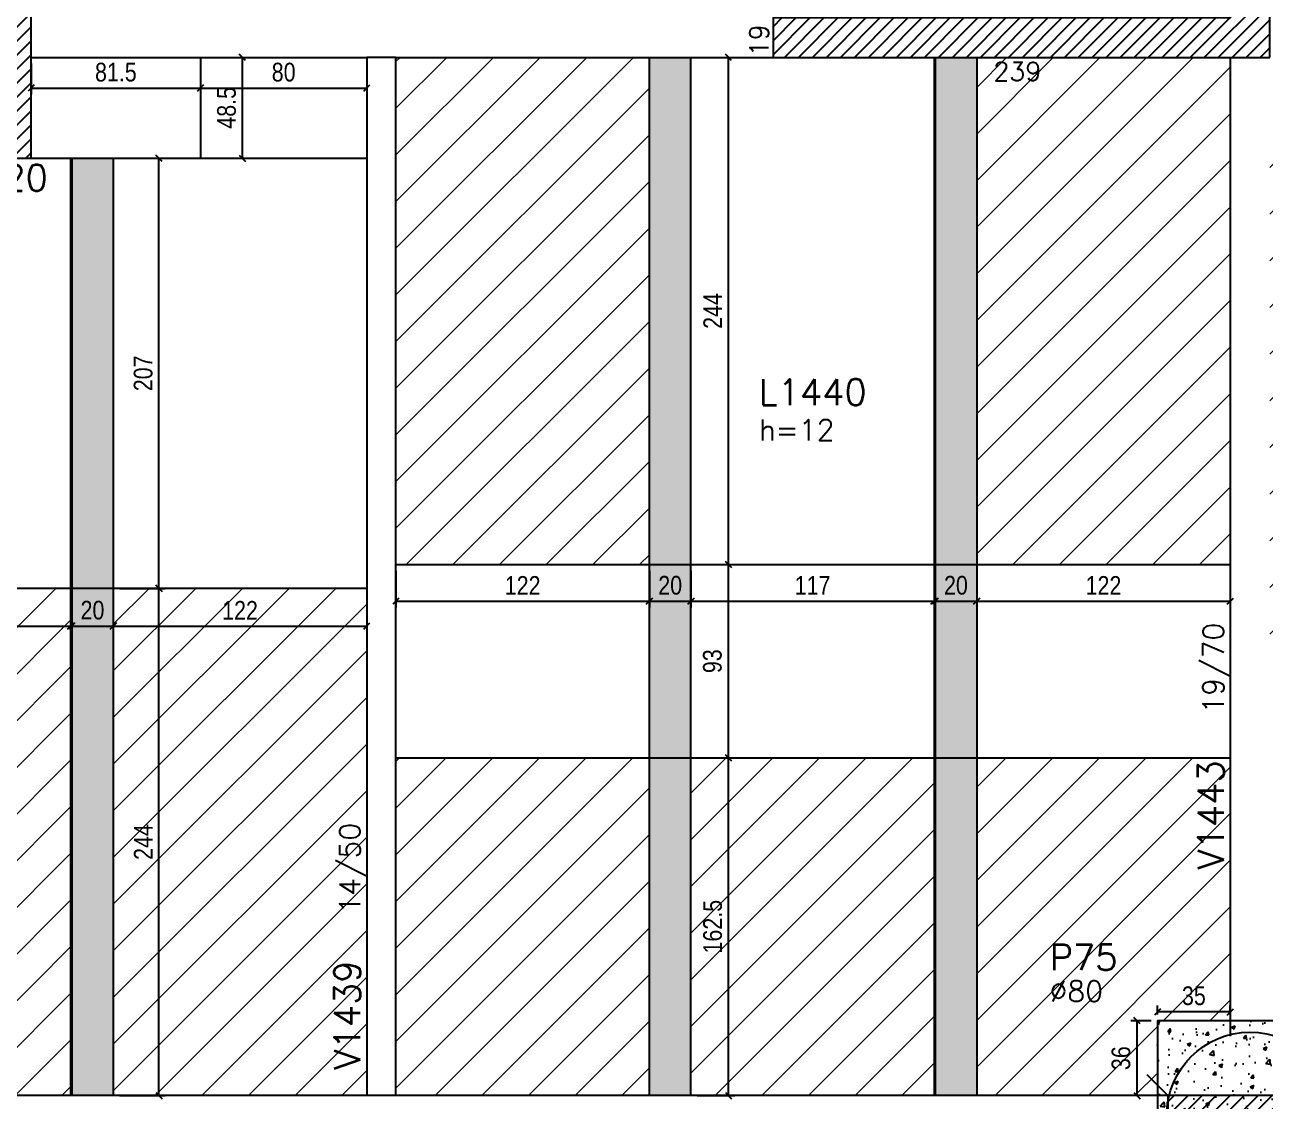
# Model space of a CAD drawing. Extents: x 1860 to 8661, y -614 to 3008.
# Drawn here: x 4230 to 4827, y 2 to 520 of the extents above; entities that cross this region are included whole.
import ezdxf

# ---------------------------------------------------------------- set-up
doc = ezdxf.new("R2010")
doc.units = 0
for name, color, linetype in [('242', 12, 'Continuous'), ('COTA', 241, 'Continuous'), ('F-AUX-RED', 1, 'Continuous'), ('F-BLOCOS', 3, 'Continuous'), ('F-LAJES-DIM', 2, 'Continuous'), ('F-LAJES-NOME', 4, 'Continuous'), ('F-PILARES-DIM', 172, 'Continuous'), ('F-PILARES-HACH', 174, 'Continuous'), ('F-PILARES-M', 170, 'Continuous'), ('F-PILARES-N', 170, 'Continuous'), ('F-PILARES-NASCE', 4, 'Continuous'), ('F-PILARES-NOME', 170, 'Continuous'), ('F-PILARES-S', 170, 'Continuous'), ('F-VIGAS', 3, 'Continuous'), ('F-VIGAS-DIM', 2, 'Continuous'), ('F-VIGAS-NOME', 4, 'Continuous'), ('Painéis', 200, 'Continuous')]:
    doc.layers.add(name, color=color, linetype=linetype)
doc.layers.add('Hachura', color=251, linetype='Continuous', lineweight=9)
doc.styles.add('COTA TECNICA-50', font='techl___.ttf', dxfattribs={"height": 9})
doc.styles.add('MCP', font='romans.shx')
doc.dimstyles.new('COTA PAINEL-50', dxfattribs={"dimtxt": 9, "dimasz": 3, "dimexe": 3, "dimexo": 3, "dimgap": 3, "dimtad": 1, "dimdec": 1, "dimzin": 12, "dimdsep": 46, "dimtxsty": 'COTA TECNICA-50', "dimblk1": 'OBLIQUE', "dimblk2": 'OBLIQUE', "dimsah": 1, "dimcen": 0.9, "dimclrd": 4, "dimclre": 4, "dimclrt": 240, "dimadec": 1, "dimazin": 3, "dimtfac": 1, "dimtdec": 1, "dimtmove": 0, "dimatfit": 3, "dimfxl": 1, "dimtolj": 1, "dimtzin": 12, "dimarcsym": 0})
pattern_1 = [(45, (4214.506, 480.1385), (-3.367596, 3.367596), [])]

# ---------------------------------------------------------------- blocks, each defined once
blk = doc.blocks.new('_Oblique')
at = {"color": 0, "linetype": 'ByBlock', "lineweight": -2}
blk.add_line((-0.5, -0.5), (0.5, 0.5), dxfattribs=at)
blk = doc.blocks.new('*D195')
at = {"layer": 'COTA', "color": 4, "lineweight": -2, "transparency": 16777216}
for p, q in [((4409.01, 257.64), (4409.01, 240.03)), ((4531.01, 257.64), (4531.01, 240.03)), ((4409.01, 243.03), (4531.01, 243.03))]:
    blk.add_line(p, q, dxfattribs=at)
at = {"layer": 'Defpoints', "color": 0, "transparency": 16777216}
for p in [(4409.01, 260.64), (4531.01, 260.64), (4531.01, 243.03)]:
    blk.add_point(p, dxfattribs=at)
at = {"layer": 'COTA', "color": 4, "lineweight": -2, "transparency": 16777216, "xscale": 3, "yscale": 3, "zscale": 3, "rotation": 180}
blk.add_blockref('_Oblique', (4409.01, 243.03), dxfattribs=at)
at = {"layer": 'COTA', "color": 4, "lineweight": -2, "transparency": 16777216, "xscale": 3, "yscale": 3, "zscale": 3}
blk.add_blockref('_Oblique', (4531.01, 243.03), dxfattribs=at)
at = {"layer": 'COTA', "color": 240, "transparency": 16777216, "insert": (4470.01, 250.58), "char_height": 9, "attachment_point": 5, "style": 'COTA TECNICA-50'}
blk.add_mtext('\\A1;122', dxfattribs=at)
blk = doc.blocks.new('*D196')
at = {"layer": 'COTA', "color": 4, "lineweight": -2, "transparency": 16777216}
for p, q in [((4531.01, 257.64), (4531.01, 240.03)), ((4551.01, 257.64), (4551.01, 240.03)), ((4531.01, 243.03), (4551.01, 243.03))]:
    blk.add_line(p, q, dxfattribs=at)
at = {"layer": 'Defpoints', "color": 0, "transparency": 16777216}
for p in [(4531.01, 260.64), (4551.01, 260.64), (4551.01, 243.03)]:
    blk.add_point(p, dxfattribs=at)
at = {"layer": 'COTA', "color": 4, "lineweight": -2, "transparency": 16777216, "xscale": 3, "yscale": 3, "zscale": 3, "rotation": 180}
blk.add_blockref('_Oblique', (4531.01, 243.03), dxfattribs=at)
at = {"layer": 'COTA', "color": 4, "lineweight": -2, "transparency": 16777216, "xscale": 3, "yscale": 3, "zscale": 3}
blk.add_blockref('_Oblique', (4551.01, 243.03), dxfattribs=at)
at = {"layer": 'COTA', "color": 240, "transparency": 16777216, "insert": (4541.01, 250.62), "char_height": 9, "attachment_point": 5, "style": 'COTA TECNICA-50'}
blk.add_mtext('\\A1;20', dxfattribs=at)
blk = doc.blocks.new('*D197')
at = {"layer": 'COTA', "color": 4, "lineweight": -2, "transparency": 16777216}
for p, q in [((4551.01, 257.64), (4551.01, 240.03)), ((4668.01, 257.64), (4668.01, 240.03)), ((4551.01, 243.03), (4668.01, 243.03))]:
    blk.add_line(p, q, dxfattribs=at)
at = {"layer": 'Defpoints', "color": 0, "transparency": 16777216}
for p in [(4551.01, 260.64), (4668.01, 260.64), (4668.01, 243.03)]:
    blk.add_point(p, dxfattribs=at)
at = {"layer": 'COTA', "color": 4, "lineweight": -2, "transparency": 16777216, "xscale": 3, "yscale": 3, "zscale": 3, "rotation": 180}
blk.add_blockref('_Oblique', (4551.01, 243.03), dxfattribs=at)
at = {"layer": 'COTA', "color": 4, "lineweight": -2, "transparency": 16777216, "xscale": 3, "yscale": 3, "zscale": 3}
blk.add_blockref('_Oblique', (4668.01, 243.03), dxfattribs=at)
at = {"layer": 'COTA', "color": 240, "transparency": 16777216, "insert": (4609.51, 250.6), "char_height": 9, "attachment_point": 5, "style": 'COTA TECNICA-50'}
blk.add_mtext('\\A1;117', dxfattribs=at)
blk = doc.blocks.new('*D198')
at = {"layer": 'COTA', "color": 4, "lineweight": -2, "transparency": 16777216}
for p, q in [((4668.51, 257.64), (4668.51, 240.03)), ((4688.51, 257.64), (4688.51, 240.03)), ((4668.51, 243.03), (4688.51, 243.03))]:
    blk.add_line(p, q, dxfattribs=at)
at = {"layer": 'Defpoints', "color": 0, "transparency": 16777216}
for p in [(4668.51, 260.64), (4688.51, 260.64), (4688.51, 243.03)]:
    blk.add_point(p, dxfattribs=at)
at = {"layer": 'COTA', "color": 4, "lineweight": -2, "transparency": 16777216, "xscale": 3, "yscale": 3, "zscale": 3, "rotation": 180}
blk.add_blockref('_Oblique', (4668.51, 243.03), dxfattribs=at)
at = {"layer": 'COTA', "color": 4, "lineweight": -2, "transparency": 16777216, "xscale": 3, "yscale": 3, "zscale": 3}
blk.add_blockref('_Oblique', (4688.51, 243.03), dxfattribs=at)
at = {"layer": 'COTA', "color": 240, "transparency": 16777216, "insert": (4678.51, 250.62), "char_height": 9, "attachment_point": 5, "style": 'COTA TECNICA-50'}
blk.add_mtext('\\A1;20', dxfattribs=at)
blk = doc.blocks.new('*D199')
at = {"layer": 'COTA', "color": 4, "lineweight": -2, "transparency": 16777216}
for p, q in [((4688.51, 257.64), (4688.51, 240.03)), ((4810.51, 257.64), (4810.51, 240.03)), ((4688.51, 243.03), (4810.51, 243.03))]:
    blk.add_line(p, q, dxfattribs=at)
at = {"layer": 'Defpoints', "color": 0, "transparency": 16777216}
for p in [(4688.51, 260.64), (4810.51, 260.64), (4810.51, 243.03)]:
    blk.add_point(p, dxfattribs=at)
at = {"layer": 'COTA', "color": 4, "lineweight": -2, "transparency": 16777216, "xscale": 3, "yscale": 3, "zscale": 3, "rotation": 180}
blk.add_blockref('_Oblique', (4688.51, 243.03), dxfattribs=at)
at = {"layer": 'COTA', "color": 4, "lineweight": -2, "transparency": 16777216, "xscale": 3, "yscale": 3, "zscale": 3}
blk.add_blockref('_Oblique', (4810.51, 243.03), dxfattribs=at)
at = {"layer": 'COTA', "color": 240, "transparency": 16777216, "insert": (4749.51, 250.58), "char_height": 9, "attachment_point": 5, "style": 'COTA TECNICA-50'}
blk.add_mtext('\\A1;122', dxfattribs=at)
blk = doc.blocks.new('*D200')
at = {"layer": 'COTA', "color": 4, "lineweight": -2, "transparency": 16777216}
for p, q in [((4554.01, 167.64), (4572.06, 167.64)), ((4569.06, 5.14), (4569.06, 167.64)), ((4554.01, 5.14), (4572.06, 5.14))]:
    blk.add_line(p, q, dxfattribs=at)
at = {"layer": 'Defpoints', "color": 0, "transparency": 16777216}
for p in [(4551.01, 167.64), (4569.06, 167.64), (4551.01, 5.14)]:
    blk.add_point(p, dxfattribs=at)
at = {"layer": 'COTA', "color": 4, "lineweight": -2, "transparency": 16777216, "xscale": 3, "yscale": 3, "zscale": 3}
for p, rotation in [((4569.06, 167.64), 90), ((4569.06, 5.14), 270)]:
    blk.add_blockref('_Oblique', p, dxfattribs=dict(at, rotation=rotation))
at = {"layer": 'COTA', "color": 240, "transparency": 16777216, "insert": (4561.46, 86.39), "char_height": 9, "attachment_point": 5, "rotation": 90, "style": 'COTA TECNICA-50'}
blk.add_mtext('\\A1;162.5', dxfattribs=at)
blk = doc.blocks.new('*D201')
at = {"layer": 'COTA', "color": 4, "lineweight": -2, "transparency": 16777216}
for p, q in [((4554.01, 260.64), (4572.06, 260.64)), ((4569.06, 167.64), (4569.06, 260.64)), ((4554.01, 167.64), (4572.06, 167.64))]:
    blk.add_line(p, q, dxfattribs=at)
at = {"layer": 'Defpoints', "color": 0, "transparency": 16777216}
for p in [(4551.01, 260.64), (4569.06, 260.64), (4551.01, 167.64)]:
    blk.add_point(p, dxfattribs=at)
at = {"layer": 'COTA', "color": 4, "lineweight": -2, "transparency": 16777216, "xscale": 3, "yscale": 3, "zscale": 3}
for p, rotation in [((4569.06, 260.64), 90), ((4569.06, 167.64), 270)]:
    blk.add_blockref('_Oblique', p, dxfattribs=dict(at, rotation=rotation))
at = {"layer": 'COTA', "color": 240, "transparency": 16777216, "insert": (4561.34, 214.14), "char_height": 9, "attachment_point": 5, "rotation": 90, "style": 'COTA TECNICA-50'}
blk.add_mtext('\\A1;93', dxfattribs=at)
blk = doc.blocks.new('*D202')
at = {"layer": 'COTA', "color": 4, "lineweight": -2, "transparency": 16777216}
for p, q in [((4554.01, 504.64), (4572.06, 504.64)), ((4569.06, 260.64), (4569.06, 504.64)), ((4554.01, 260.64), (4572.06, 260.64))]:
    blk.add_line(p, q, dxfattribs=at)
at = {"layer": 'Defpoints', "color": 0, "transparency": 16777216}
for p in [(4551.01, 504.64), (4569.06, 504.64), (4551.01, 260.64)]:
    blk.add_point(p, dxfattribs=at)
at = {"layer": 'COTA', "color": 4, "lineweight": -2, "transparency": 16777216, "xscale": 3, "yscale": 3, "zscale": 3}
for p, rotation in [((4569.06, 504.64), 90), ((4569.06, 260.64), 270)]:
    blk.add_blockref('_Oblique', p, dxfattribs=dict(at, rotation=rotation))
at = {"layer": 'COTA', "color": 240, "transparency": 16777216, "insert": (4561.49, 382.64), "char_height": 9, "attachment_point": 5, "rotation": 90, "style": 'COTA TECNICA-50'}
blk.add_mtext('\\A1;244', dxfattribs=at)
blk = doc.blocks.new('*D203')
at = {"layer": 'COTA', "color": 4, "lineweight": -2, "transparency": 16777216}
for p, q in [((4772.51, 41.14), (4762.66, 41.14)), ((4765.66, 5.14), (4765.66, 41.14)), ((4772.51, 5.14), (4762.66, 5.14))]:
    blk.add_line(p, q, dxfattribs=at)
at = {"layer": 'Defpoints', "color": 0, "transparency": 16777216}
for p in [(4765.66, 41.14), (4775.51, 41.14), (4775.51, 5.14)]:
    blk.add_point(p, dxfattribs=at)
at = {"layer": 'COTA', "color": 4, "lineweight": -2, "transparency": 16777216, "xscale": 3, "yscale": 3, "zscale": 3}
for p, rotation in [((4765.66, 41.14), 90), ((4765.66, 5.14), 270)]:
    blk.add_blockref('_Oblique', p, dxfattribs=dict(at, rotation=rotation))
at = {"layer": 'COTA', "color": 240, "transparency": 16777216, "insert": (4757.96, 23.14), "char_height": 9, "attachment_point": 5, "rotation": 90, "style": 'COTA TECNICA-50'}
blk.add_mtext('\\A1;36', dxfattribs=at)
blk = doc.blocks.new('*D204')
at = {"layer": 'COTA', "color": 4, "lineweight": -2, "transparency": 16777216}
for p, q in [((4775.51, 44.14), (4775.51, 48.4)), ((4810.51, 44.14), (4810.51, 48.4)), ((4810.51, 45.4), (4775.51, 45.4))]:
    blk.add_line(p, q, dxfattribs=at)
at = {"layer": 'Defpoints', "color": 0, "transparency": 16777216}
for p in [(4775.51, 45.4), (4775.51, 41.14), (4810.51, 41.14)]:
    blk.add_point(p, dxfattribs=at)
at = {"layer": 'COTA', "color": 4, "lineweight": -2, "transparency": 16777216, "xscale": 3, "yscale": 3, "zscale": 3, "rotation": 180}
blk.add_blockref('_Oblique', (4775.51, 45.4), dxfattribs=at)
at = {"layer": 'COTA', "color": 4, "lineweight": -2, "transparency": 16777216, "xscale": 3, "yscale": 3, "zscale": 3}
blk.add_blockref('_Oblique', (4810.51, 45.4), dxfattribs=at)
at = {"layer": 'COTA', "color": 240, "transparency": 16777216, "insert": (4793.01, 53.1), "char_height": 9, "attachment_point": 5, "style": 'COTA TECNICA-50'}
blk.add_mtext('\\A1;35', dxfattribs=at)
blk = doc.blocks.new('*D242')
at = {"layer": 'COTA', "color": 4, "lineweight": -2, "transparency": 16777216}
for p, q in [((4233.51, 501.64), (4233.51, 486.9)), ((4315.01, 501.64), (4315.01, 486.9)), ((4233.51, 489.9), (4315.01, 489.9))]:
    blk.add_line(p, q, dxfattribs=at)
at = {"layer": 'Defpoints', "color": 0, "transparency": 16777216}
for p in [(4233.51, 504.64), (4315.01, 504.64), (4315.01, 489.9)]:
    blk.add_point(p, dxfattribs=at)
at = {"layer": 'COTA', "color": 4, "lineweight": -2, "transparency": 16777216, "xscale": 3, "yscale": 3, "zscale": 3, "rotation": 180}
blk.add_blockref('_Oblique', (4233.51, 489.9), dxfattribs=at)
at = {"layer": 'COTA', "color": 4, "lineweight": -2, "transparency": 16777216, "xscale": 3, "yscale": 3, "zscale": 3}
blk.add_blockref('_Oblique', (4315.01, 489.9), dxfattribs=at)
at = {"layer": 'COTA', "color": 240, "transparency": 16777216, "insert": (4274.26, 497.51), "char_height": 9, "attachment_point": 5, "style": 'COTA TECNICA-50'}
blk.add_mtext('\\A1;81.5', dxfattribs=at)
blk = doc.blocks.new('*D243')
at = {"layer": 'COTA', "color": 4, "lineweight": -2, "transparency": 16777216}
for p, q in [((4315.01, 501.64), (4315.01, 486.9)), ((4395.01, 501.64), (4395.01, 486.9)), ((4315.01, 489.9), (4395.01, 489.9))]:
    blk.add_line(p, q, dxfattribs=at)
at = {"layer": 'Defpoints', "color": 0, "transparency": 16777216}
for p in [(4315.01, 504.64), (4395.01, 504.64), (4395.01, 489.9)]:
    blk.add_point(p, dxfattribs=at)
at = {"layer": 'COTA', "color": 4, "lineweight": -2, "transparency": 16777216, "xscale": 3, "yscale": 3, "zscale": 3, "rotation": 180}
blk.add_blockref('_Oblique', (4315.01, 489.9), dxfattribs=at)
at = {"layer": 'COTA', "color": 4, "lineweight": -2, "transparency": 16777216, "xscale": 3, "yscale": 3, "zscale": 3}
blk.add_blockref('_Oblique', (4395.01, 489.9), dxfattribs=at)
at = {"layer": 'COTA', "color": 240, "transparency": 16777216, "insert": (4355.01, 497.51), "char_height": 9, "attachment_point": 5, "style": 'COTA TECNICA-50'}
blk.add_mtext('\\A1;80', dxfattribs=at)
blk = doc.blocks.new('*D244')
at = {"layer": 'COTA', "color": 4, "lineweight": -2, "transparency": 16777216}
for p, q in [((4318.01, 504.64), (4338.16, 504.64)), ((4335.16, 456.14), (4335.16, 504.64)), ((4318.01, 456.14), (4338.16, 456.14))]:
    blk.add_line(p, q, dxfattribs=at)
at = {"layer": 'Defpoints', "color": 0, "transparency": 16777216}
for p in [(4315.01, 504.64), (4335.16, 504.64), (4315.01, 456.14)]:
    blk.add_point(p, dxfattribs=at)
at = {"layer": 'COTA', "color": 4, "lineweight": -2, "transparency": 16777216, "xscale": 3, "yscale": 3, "zscale": 3}
for p, rotation in [((4335.16, 504.64), 90), ((4335.16, 456.14), 270)]:
    blk.add_blockref('_Oblique', p, dxfattribs=dict(at, rotation=rotation))
at = {"layer": 'COTA', "color": 240, "transparency": 16777216, "insert": (4327.54, 480.39), "char_height": 9, "attachment_point": 5, "rotation": 90, "style": 'COTA TECNICA-50'}
blk.add_mtext('\\A1;48.5', dxfattribs=at)
blk = doc.blocks.new('*D247')
at = {"layer": 'COTA', "color": 4, "lineweight": -2, "transparency": 16777216}
for p, q in [((4130.51, 246.14), (4130.51, 228.04)), ((4252.51, 246.14), (4252.51, 228.04)), ((4130.51, 231.04), (4252.51, 231.04))]:
    blk.add_line(p, q, dxfattribs=at)
at = {"layer": 'Defpoints', "color": 0, "transparency": 16777216}
for p in [(4130.51, 249.14), (4252.51, 249.14), (4252.51, 231.04)]:
    blk.add_point(p, dxfattribs=at)
at = {"layer": 'COTA', "color": 4, "lineweight": -2, "transparency": 16777216, "xscale": 3, "yscale": 3, "zscale": 3, "rotation": 180}
blk.add_blockref('_Oblique', (4130.51, 231.04), dxfattribs=at)
at = {"layer": 'COTA', "color": 4, "lineweight": -2, "transparency": 16777216, "xscale": 3, "yscale": 3, "zscale": 3}
blk.add_blockref('_Oblique', (4252.51, 231.04), dxfattribs=at)
at = {"layer": 'COTA', "color": 240, "transparency": 16777216, "insert": (4191.51, 238.6), "char_height": 9, "attachment_point": 5, "style": 'COTA TECNICA-50'}
blk.add_mtext('\\A1;122', dxfattribs=at)
blk = doc.blocks.new('*D248')
at = {"layer": 'COTA', "color": 4, "lineweight": -2, "transparency": 16777216}
for p, q in [((4253.01, 246.14), (4253.01, 228.04)), ((4273.01, 246.14), (4273.01, 228.04)), ((4253.01, 231.04), (4273.01, 231.04))]:
    blk.add_line(p, q, dxfattribs=at)
at = {"layer": 'Defpoints', "color": 0, "transparency": 16777216}
for p in [(4253.01, 249.14), (4273.01, 249.14), (4273.01, 231.04)]:
    blk.add_point(p, dxfattribs=at)
at = {"layer": 'COTA', "color": 4, "lineweight": -2, "transparency": 16777216, "xscale": 3, "yscale": 3, "zscale": 3, "rotation": 180}
blk.add_blockref('_Oblique', (4253.01, 231.04), dxfattribs=at)
at = {"layer": 'COTA', "color": 4, "lineweight": -2, "transparency": 16777216, "xscale": 3, "yscale": 3, "zscale": 3}
blk.add_blockref('_Oblique', (4273.01, 231.04), dxfattribs=at)
at = {"layer": 'COTA', "color": 240, "transparency": 16777216, "insert": (4263.01, 238.64), "char_height": 9, "attachment_point": 5, "style": 'COTA TECNICA-50'}
blk.add_mtext('\\A1;20', dxfattribs=at)
blk = doc.blocks.new('*D249')
at = {"layer": 'COTA', "color": 4, "lineweight": -2, "transparency": 16777216}
for p, q in [((4273.01, 246.14), (4273.01, 228.04)), ((4395.01, 246.14), (4395.01, 228.04)), ((4273.01, 231.04), (4395.01, 231.04))]:
    blk.add_line(p, q, dxfattribs=at)
at = {"layer": 'Defpoints', "color": 0, "transparency": 16777216}
for p in [(4273.01, 249.14), (4395.01, 249.14), (4395.01, 231.04)]:
    blk.add_point(p, dxfattribs=at)
at = {"layer": 'COTA', "color": 4, "lineweight": -2, "transparency": 16777216, "xscale": 3, "yscale": 3, "zscale": 3, "rotation": 180}
blk.add_blockref('_Oblique', (4273.01, 231.04), dxfattribs=at)
at = {"layer": 'COTA', "color": 4, "lineweight": -2, "transparency": 16777216, "xscale": 3, "yscale": 3, "zscale": 3}
blk.add_blockref('_Oblique', (4395.01, 231.04), dxfattribs=at)
at = {"layer": 'COTA', "color": 240, "transparency": 16777216, "insert": (4334.01, 238.6), "char_height": 9, "attachment_point": 5, "style": 'COTA TECNICA-50'}
blk.add_mtext('\\A1;122', dxfattribs=at)
blk = doc.blocks.new('*D250')
at = {"layer": 'COTA', "color": 4, "lineweight": -2, "transparency": 16777216}
for p, q in [((4276.01, 249.14), (4298.02, 249.14)), ((4295.02, 5.14), (4295.02, 249.14)), ((4276.01, 5.14), (4298.02, 5.14))]:
    blk.add_line(p, q, dxfattribs=at)
at = {"layer": 'Defpoints', "color": 0, "transparency": 16777216}
for p in [(4273.01, 249.14), (4295.02, 249.14), (4273.01, 5.14)]:
    blk.add_point(p, dxfattribs=at)
at = {"layer": 'COTA', "color": 4, "lineweight": -2, "transparency": 16777216, "xscale": 3, "yscale": 3, "zscale": 3}
for p, rotation in [((4295.02, 249.14), 90), ((4295.02, 5.14), 270)]:
    blk.add_blockref('_Oblique', p, dxfattribs=dict(at, rotation=rotation))
at = {"layer": 'COTA', "color": 240, "transparency": 16777216, "insert": (4287.46, 127.14), "char_height": 9, "attachment_point": 5, "rotation": 90, "style": 'COTA TECNICA-50'}
blk.add_mtext('\\A1;244', dxfattribs=at)
blk = doc.blocks.new('*D251')
at = {"layer": 'COTA', "color": 4, "lineweight": -2, "transparency": 16777216}
for p, q in [((4276.01, 456.14), (4298.02, 456.14)), ((4295.02, 249.14), (4295.02, 456.14)), ((4276.01, 249.14), (4298.02, 249.14))]:
    blk.add_line(p, q, dxfattribs=at)
at = {"layer": 'Defpoints', "color": 0, "transparency": 16777216}
for p in [(4273.01, 456.14), (4295.02, 456.14), (4273.01, 249.14)]:
    blk.add_point(p, dxfattribs=at)
at = {"layer": 'COTA', "color": 4, "lineweight": -2, "transparency": 16777216, "xscale": 3, "yscale": 3, "zscale": 3}
for p, rotation in [((4295.02, 456.14), 90), ((4295.02, 249.14), 270)]:
    blk.add_blockref('_Oblique', p, dxfattribs=dict(at, rotation=rotation))
at = {"layer": 'COTA', "color": 240, "transparency": 16777216, "insert": (4287.43, 352.64), "char_height": 9, "attachment_point": 5, "rotation": 90, "style": 'COTA TECNICA-50'}
blk.add_mtext('\\A1;207', dxfattribs=at)

msp = doc.modelspace()

# ---------------------------------------------------------------- hatches: boundary and pattern name
at = {"layer": 'F-AUX-RED'}
h = msp.add_hatch(dxfattribs=at)
h.set_pattern_fill('AR-CONC', color=256, scale=0.1)
h.set_pattern_definition([(50, (4214.506, 480.138), (18.21847, -1.5939), [1.905, -20.955]), (355, (4214.506, 480.138), (-3.52434, 19.1057), [1.524, -16.76406]), (100.4514, (4216.024, 480.006), (14.69412, 17.51178), [1.619, -17.80902]), (46.1842, (4214.506, 485.218), (27.1079, -4.20423), [2.8575, -31.4325]), (96.6356, (4216.765, 484.868), (23.7404, 24.7426), [2.4285, -26.7136]), (351.184, (4214.506, 485.218), (23.7404, 24.7426), [2.286, -25.146]), (21, (4217.046, 483.948), (15.16144, -10.22652), [1.905, -20.955]), (326, (4217.046, 483.948), (6.1802, 18.4188), [1.524, -16.764]), (71.4514, (4218.31, 483.096), (21.34164, 8.19228), [1.619, -17.809]), (37.5, (4214.506, 480.1385), (0.30886, 8.455504), [0, -16.5608, 0, -17.018, 0, -16.8275]), (7.5, (4214.506, 480.138), (6.68197, 10.01806), [0, -9.7028, 0, -16.1798, 0, -6.4135]), (327.5, (4208.842, 480.1385), (13.55906, -0.572874), [0, -6.35, 0, -19.812, 0, -26.289]), (317.5, (4206.302, 480.138), (14.81292, 2.54265), [0, -8.255, 0, -13.1572, 0, -18.669])])
h.paths.add_polyline_path([(4864.51, 41.14), (4775.51, 41.14), (4775.51, -58.86), (4820.01, -58.86), (4864.51, -58.86)])
at = {"layer": 'F-PILARES-HACH', "linetype": 'Continuous'}
h = msp.add_hatch(dxfattribs=at)
h.set_pattern_fill('ANSI31', color=256, scale=1.5, style=0)
h.set_pattern_definition(pattern_1)
h.paths.add_polyline_path([(4233.51, 456.14), (4233.51, 973.64), (4214.51, 973.64), (4214.51, 480.14), (3966.01, 480.14), (3966.01, 456.14)], flags=16)
h = msp.add_hatch(dxfattribs=at)
h.set_pattern_fill('ANSI31', color=256, scale=1.5, style=0)
h.set_pattern_definition(pattern_1)
h.paths.add_polyline_path([(4829.51, 504.64), (4829.51, 973.64), (4810.51, 973.64), (4810.51, 523.64), (4590.51, 523.64), (4590.51, 504.64)], flags=16)
h = msp.add_hatch(dxfattribs=at)
h.set_pattern_fill('ANSI31', color=256, scale=1.5, style=0)
h.set_pattern_definition(pattern_1)
h.paths.add_polyline_path([(4780.51, -39.86), (4859.51, -39.86), (4859.51, 5.14), (4780.51, 5.14)], flags=16)
at = {"layer": 'Hachura', "linetype": 'ByBlock'}
h = msp.add_hatch(dxfattribs=at)
h.set_pattern_fill('ANSI31', color=256, scale=5)
h.paths.add_polyline_path([(5136.01, 466.64), (5014.01, 466.64), (5014.01, 222.64), (5136.01, 222.64)])
h.paths.add_polyline_path([(4951.51, 466.64), (4829.51, 466.64), (4829.51, 222.64), (4951.51, 222.64)])
h.paths.add_polyline_path([(4993.51, 466.64), (4951.51, 466.64), (4951.51, 222.64), (4993.51, 222.64)])
h.paths.add_polyline_path([(4810.51, 504.64), (4688.51, 504.64), (4688.51, 260.64), (4810.51, 260.64)])
h.paths.add_polyline_path([(4531.01, 504.64), (4409.01, 504.64), (4409.01, 260.64), (4531.01, 260.64)])
h = msp.add_hatch(color=256, dxfattribs=at)
h.dxf.hatch_style = 1
h.paths.add_polyline_path([(4551.01, 504.64), (4531.01, 504.64), (4531.01, 260.64), (4551.01, 260.64)])
h.paths.add_polyline_path([(4551.01, 260.64), (4531.01, 260.64), (4531.01, 138.64), (4551.01, 138.64)])
h.paths.add_polyline_path([(4551.01, 138.64), (4531.01, 138.64), (4531.01, 5.14), (4551.01, 5.14)])
h.paths.add_polyline_path([(4688.51, 138.64), (4668.51, 138.64), (4668.51, 5.14), (4688.51, 5.14)])
h.paths.add_polyline_path([(4688.51, 260.64), (4668.51, 260.64), (4668.51, 138.64), (4688.51, 138.64)])
h.paths.add_polyline_path([(4688.51, 504.64), (4668.51, 504.64), (4668.51, 260.64), (4688.51, 260.64)])
h = msp.add_hatch(color=256, dxfattribs=at)
h.dxf.hatch_style = 1
h.paths.add_polyline_path([(4130.51, 456.14), (4107.01, 456.14), (4107.01, 249.14), (4130.51, 249.14)])
h.paths.add_polyline_path([(4130.51, 249.14), (4107.01, 249.14), (4107.01, 5.14), (4130.51, 5.14)])
h.paths.add_polyline_path([(4273.01, 249.14), (4253.01, 249.14), (4253.01, 5.14), (4273.01, 5.14)])
h.paths.add_polyline_path([(4273.01, 456.14), (4253.01, 456.14), (4253.01, 249.14), (4273.01, 249.14)])
h = msp.add_hatch(dxfattribs=at)
h.set_pattern_fill('ANSI31', color=256, scale=5)
h.paths.add_polyline_path([(4252.51, 249.14), (4130.51, 249.14), (4130.51, 5.14), (4252.51, 5.14)])
h.paths.add_polyline_path([(4273.01, 5.14), (4395.01, 5.14), (4395.01, 249.14), (4273.01, 249.14)])
h = msp.add_hatch(dxfattribs=at)
h.set_pattern_fill('ANSI31', color=256, scale=5)
h.paths.add_polyline_path([(4409.01, 167.64), (4409.01, 5.14), (4531.01, 5.14), (4531.01, 167.64)])
h.paths.add_polyline_path([(4551.01, 167.64), (4551.01, 5.14), (4668.01, 5.14), (4668.01, 167.64)])
h.paths.add_polyline_path([(4688.51, 167.64), (4688.51, 5.14), (4775.51, 5.14), (4775.51, 41.14), (4810.51, 41.14), (4810.51, 167.64)])

# ---------------------------------------------------------------- linework, layer by layer
at = {"layer": '242', "linetype": 'Continuous'}
msp.add_line((4820.01, 514.14), (4820.01, 514.14), dxfattribs=at)
at = {"layer": 'F-BLOCOS', "linetype": 'Continuous'}
msp.add_lwpolyline([(4820.01, -58.86), (4864.51, -58.86), (4864.51, 41.14), (4775.51, 41.14), (4775.51, -58.86), (4820.01, -58.86)], dxfattribs=at)
at = {"layer": 'F-PILARES-M', "linetype": 'Continuous'}
msp.add_circle((4820.01, -4.36), 40, dxfattribs=at)
at = {"layer": 'F-PILARES-N', "linetype": 'Continuous'}
msp.add_lwpolyline([(4780.51, -39.86), (4859.51, -39.86), (4859.51, 5.14), (4780.51, 5.14), (4780.51, -39.86)], dxfattribs=at)
at = {"layer": 'F-PILARES-NASCE', "linetype": 'Continuous'}
msp.add_line((4780.51, 5.14), (4770.51, 15.14), dxfattribs=at)
at = {"layer": 'F-PILARES-S', "linetype": 'Continuous'}
for points in [[(4233.51, 456.14), (4233.51, 973.64), (4214.51, 973.64), (4214.51, 480.14), (3966.01, 480.14), (3966.01, 456.14), (4233.51, 456.14)], [(4829.51, 504.64), (4829.51, 973.64), (4810.51, 973.64), (4810.51, 523.64), (4590.51, 523.64), (4590.51, 504.64), (4829.51, 504.64)]]:
    msp.add_lwpolyline(points, dxfattribs=at)
at = {"layer": 'F-VIGAS'}
for points in [[(4233.51, 504.64), (4395.01, 504.64)], [(4395.01, 504.64), (4395.01, 5.14)], [(4409.01, 504.64), (4395.01, 504.64)], [(4409.01, 504.64), (4590.51, 504.64)], [(4409.01, 5.14), (4409.01, 504.64)], [(4810.51, 504.64), (4810.51, 33.75)], [(4395.01, 5.14), (4047.01, 5.14)], [(4409.01, 5.14), (4395.01, 5.14)], [(4781.9, 5.14), (4409.01, 5.14)]]:
    msp.add_lwpolyline(points, dxfattribs=at)
at = {"layer": 'Painéis'}
msp.add_line((4233.51, 456.14), (4395.01, 456.14), dxfattribs=at)
for points in [[(4315.01, 504.64), (4315.01, 456.14)], [(4531.01, 5.14), (4531.01, 504.64)], [(4551.01, 5.14), (4551.01, 504.64)], [(4668.01, 504.64), (4668.01, 5.14)], [(4668.51, 504.64), (4668.51, 5.14)], [(4688.51, 504.64), (4688.51, 5.14)], [(4252.51, 456.14), (4252.51, 5.14)], [(4253.01, 456.14), (4253.01, 5.14)], [(4273.01, 456.14), (4273.01, 5.14)], [(4409.01, 260.64), (4810.51, 260.64)], [(4395.01, 249.14), (3985.01, 249.14)], [(4409.01, 167.64), (4810.51, 167.64)]]:
    msp.add_lwpolyline(points, dxfattribs=at)

# ---------------------------------------------------------------- texts
at = {"layer": 'F-LAJES-DIM', "linetype": 'Continuous', "style": 'MCP'}
msp.add_text('h=12', height=10, dxfattribs=at).set_placement((4583.64, 320.38))
at = {"layer": 'F-LAJES-NOME', "linetype": 'Continuous', "style": 'MCP'}
msp.add_text('L1440', height=12.5, dxfattribs=at).set_placement((4583.64, 337.38))
at = {"layer": 'F-PILARES-DIM', "linetype": 'Continuous', "style": 'MCP'}
msp.add_text('19', height=9, rotation=90, dxfattribs=at).set_placement((4588.26, 505.14))
for s, height, p in [('239', 9, (4696.51, 493.39)), ('%%c80', 10, (4723.57, 50.4))]:
    msp.add_text(s, height=height, dxfattribs=at).set_placement(p)
at = {"layer": 'F-PILARES-NOME', "linetype": 'Continuous', "style": 'MCP'}
for s, p in [('P20', (4208.88, 440.51)), ('P75', (4723.57, 65.4))]:
    msp.add_text(s, height=12.5, dxfattribs=at).set_placement(p)
at = {"layer": 'F-VIGAS-DIM', "linetype": 'Continuous', "style": 'MCP'}
for s, p in [('19/70', (4807.38, 188.94)), ('14/50', (4391.88, 92.64))]:
    msp.add_text(s, height=10, rotation=90, dxfattribs=at).set_placement(p)
at = {"layer": 'F-VIGAS-NOME', "linetype": 'Continuous', "style": 'MCP'}
for s, p in [('V1443', (4807.38, 113.94)), ('V1439', (4391.88, 17.64))]:
    msp.add_text(s, height=12.5, rotation=90, dxfattribs=at).set_placement(p)

# ---------------------------------------------------------------- dimensions: what is measured, and where the dimension line sits
at = {"layer": 'COTA'}
for base, p1, p2, picture, middle in [((4315.01, 489.9), (4233.51, 504.64), (4315.01, 504.64), '*D242', (4274.26, 497.51)), ((4531.01, 243.03), (4409.01, 260.64), (4531.01, 260.64), '*D195', (4470.01, 250.58)), ((4688.51, 243.03), (4668.51, 260.64), (4688.51, 260.64), '*D198', (4678.51, 250.62)), ((4273.01, 231.04), (4253.01, 249.14), (4273.01, 249.14), '*D248', (4263.01, 238.64)), ((4775.51, 45.4), (4810.51, 41.14), (4775.51, 41.14), '*D204', (4793.01, 53.1))]:
    dim = msp.add_linear_dim(base=base, p1=p1, p2=p2, dimstyle='COTA PAINEL-50', dxfattribs=at)
    dim.commit()
    dim.dimension.update_dxf_attribs({"geometry": picture, "text_midpoint": middle})
for base, p1, p2, picture, middle in [((4395.01, 489.9), (4315.01, 504.64), (4395.01, 504.64), '*D243', (4355.01, 497.51)), ((4551.01, 243.03), (4531.01, 260.64), (4551.01, 260.64), '*D196', (4541.01, 250.62)), ((4668.01, 243.03), (4551.01, 260.64), (4668.01, 260.64), '*D197', (4609.51, 250.6)), ((4810.51, 243.03), (4688.51, 260.64), (4810.51, 260.64), '*D199', (4749.51, 250.58)), ((4252.51, 231.04), (4130.51, 249.14), (4252.51, 249.14), '*D247', (4191.51, 238.6)), ((4395.01, 231.04), (4273.01, 249.14), (4395.01, 249.14), '*D249', (4334.01, 238.6))]:
    dim = msp.add_linear_dim(base=base, p1=p1, p2=p2, dimstyle='COTA PAINEL-50', override={"dimtmove": 1}, dxfattribs=at)
    dim.commit()
    dim.dimension.update_dxf_attribs({"geometry": picture, "text_midpoint": middle})
for base, p1, p2, picture, middle in [((4335.16, 504.64), (4315.01, 456.14), (4315.01, 504.64), '*D244', (4327.54, 480.39)), ((4295.02, 249.14), (4273.01, 5.14), (4273.01, 249.14), '*D250', (4287.46, 127.14)), ((4569.06, 167.64), (4551.01, 5.14), (4551.01, 167.64), '*D200', (4561.46, 86.39)), ((4765.66, 41.14), (4775.51, 5.14), (4775.51, 41.14), '*D203', (4757.96, 23.14))]:
    dim = msp.add_linear_dim(base=base, p1=p1, p2=p2, angle=90, dimstyle='COTA PAINEL-50', dxfattribs=at)
    dim.commit()
    dim.dimension.update_dxf_attribs({"geometry": picture, "text_midpoint": middle})
for base, p1, p2, picture, middle in [((4569.06, 504.64), (4551.01, 260.64), (4551.01, 504.64), '*D202', (4561.49, 382.64)), ((4295.02, 456.14), (4273.01, 249.14), (4273.01, 456.14), '*D251', (4287.43, 352.64)), ((4569.06, 260.64), (4551.01, 167.64), (4551.01, 260.64), '*D201', (4561.34, 214.14))]:
    dim = msp.add_linear_dim(base=base, p1=p1, p2=p2, angle=90, dimstyle='COTA PAINEL-50', override={"dimtmove": 1}, dxfattribs=at)
    dim.commit()
    dim.dimension.update_dxf_attribs({"geometry": picture, "text_midpoint": middle})

doc.saveas('drawing.dxf')
